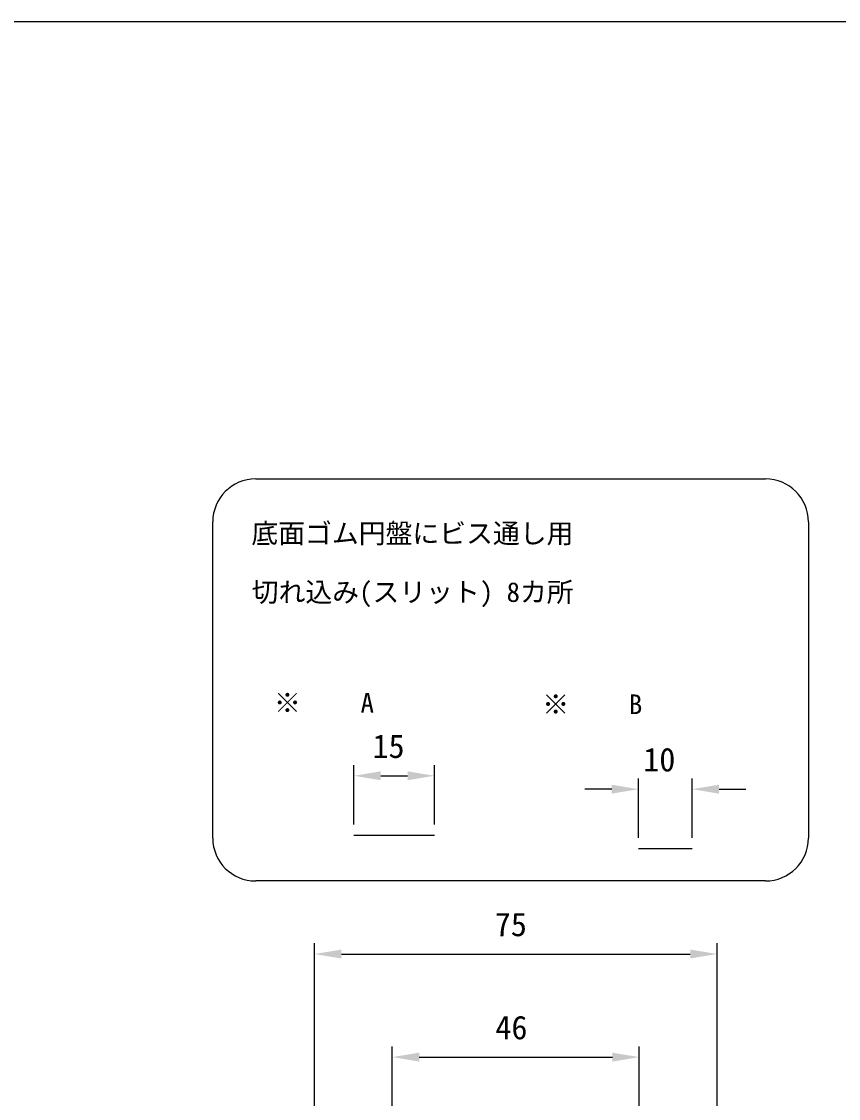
# Model space of a CAD drawing. Units: millimetres on the paper. Extents: x -139 to 141, y -98 to 91.
# Drawn here: x -34.8 to 41.3, y -9.1 to 91.2 of the extents above; entities that cross this region are included whole.
import ezdxf
from ezdxf.enums import TextEntityAlignment as Align

# ---------------------------------------------------------------- set-up
doc = ezdxf.new("R2010")
doc.units = ezdxf.units.MM
for name, color, linetype in [('0-0_0', 4, 'Continuous'), ('0-1_外形線', 4, 'Continuous'), ('0-2_枠', 4, 'Continuous'), ('0-8_寸法線', 4, 'Continuous')]:
    doc.layers.add(name, color=color, linetype=linetype)
doc.styles.add('ＭＳ ゴシック', font='')
doc.styles.add('ＭＳ Ｐゴシック', font='')
doc.styles.get('ＭＳ ゴシック').set_extended_font_data('MS Gothic')
doc.styles.get('ＭＳ Ｐゴシック').set_extended_font_data('MS PGothic')

msp = doc.modelspace()

# ---------------------------------------------------------------- linework, layer by layer
at = {"layer": '0-0_0'}
for p, q in [((-3.831, 15.433), (3.669, 15.433)), ((22.683, 14.196), (27.683, 14.196))]:
    msp.add_line(p, q, dxfattribs=at)
at = {"layer": '0-1_外形線'}
for p, q in [((-12.985, 48.623), (34.51, 48.623)), ((-16.985, 15.166), (-16.985, 44.623)), ((38.51, 44.623), (38.51, 15.166)), ((34.51, 11.166), (-12.985, 11.166))]:
    msp.add_line(p, q, dxfattribs=at)
for centre, start, end in [((-12.985, 44.623), 90, 180), ((34.51, 44.623), 0, 90), ((-12.985, 15.166), 180, 270), ((34.51, 15.166), 270, 0)]:
    msp.add_arc(centre, 4, start, end, dxfattribs=at)
at = {"layer": '0-2_枠'}
msp.add_line((-139.341, 91.229), (140.925, 91.229), dxfattribs=at)
at = {"layer": '0-8_寸法線'}
for p, q in [((-3.831, 16.433), (-3.831, 21.966)), ((3.669, 16.433), (3.669, 21.966)), ((-1.331, 20.966), (1.169, 20.966)), ((22.683, 15.196), (22.683, 20.717)), ((27.683, 15.196), (27.683, 20.717)), ((20.183, 19.717), (17.683, 19.717)), ((30.183, 19.717), (32.683, 19.717)), ((-7.505, -41.534), (-7.505, 5.362)), ((29.995, -41.534), (29.995, 5.362)), ((-5.005, 4.362), (27.495, 4.362)), ((-0.255, -22.535), (-0.255, -4.243)), ((22.745, -22.535), (22.745, -4.243)), ((2.245, -5.243), (20.245, -5.243))]:
    msp.add_line(p, q, dxfattribs=at)
for points in [[(-3.831, 20.966), (-1.331, 20.549), (-1.331, 21.383)], [(1.169, 21.383), (1.169, 20.549), (3.669, 20.966)], [(20.183, 20.133), (20.183, 19.3), (22.683, 19.717)], [(27.683, 19.717), (30.183, 19.3), (30.183, 20.133)], [(-7.505, 4.362), (-5.005, 3.946), (-5.005, 4.779)], [(27.495, 4.779), (27.495, 3.946), (29.995, 4.362)], [(-0.255, -5.243), (2.245, -5.66), (2.245, -4.827)], [(20.245, -4.827), (20.245, -5.66), (22.745, -5.243)]]:
    msp.add_solid(points, dxfattribs=at)

# ---------------------------------------------------------------- texts
at = {"layer": '0-0_0'}
for s, style, p in [('※    ', 'ＭＳ Ｐゴシック', (-11.281, 26.298)), ('A', 'ＭＳ ゴシック', (-3.213, 26.298)), ('※    ', 'ＭＳ Ｐゴシック', (13.714, 26.156)), ('B', 'ＭＳ ゴシック', (21.783, 26.156))]:
    msp.add_text(s, height=1.833, dxfattribs=dict(at, style=style)).set_placement(p, align=Align.BOTTOM_LEFT)
at = {"layer": '0-1_外形線', "style": 'ＭＳ ゴシック'}
for s, p in [('底面ゴム円盤にビス通し用', (-13.387, 42.082)), ('切れ込み(スリット) 8カ所', (-13.355, 36.613))]:
    msp.add_text(s, height=1.833, dxfattribs=at).set_placement(p, align=Align.BOTTOM_LEFT)
at = {"layer": '0-8_寸法線', "style": 'ＭＳ ゴシック'}
for s, p in [('15', (-2.106, 21.966)), ('10', (23.119, 20.717)), ('75', (9.288, 5.362)), ('46', (9.341, -4.243))]:
    msp.add_text(s, height=2.199, dxfattribs=at).set_placement(p, align=Align.BOTTOM_LEFT)

doc.saveas('drawing.dxf')
